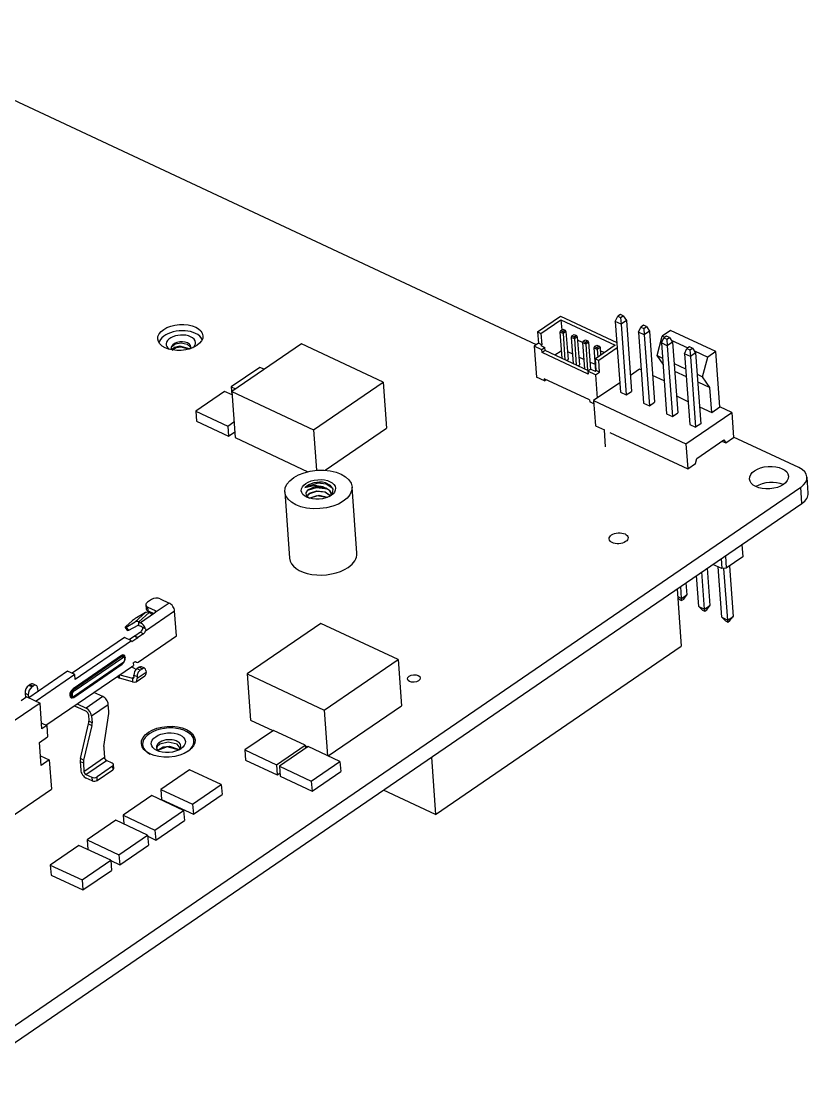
# Model space of a CAD drawing. Header units: millimetres. Extents: x 239 to 841, y 198 to 536.
# Drawn here: x 808.93 to 841.11, y 274.82 to 318.12 of the extents above; entities that cross this region are included whole.
import ezdxf

# ---------------------------------------------------------------- set-up
doc = ezdxf.new("R2010")
doc.units = ezdxf.units.MM

msp = doc.modelspace()

# ---------------------------------------------------------------- linework, layer by layer
for p, q in [((829.954, 304.929), (801.747, 318.125)), ((830.002, 305.453), (830.944, 306.098)), ((830.143, 305.387), (830.958, 305.945)), ((830.944, 306.098), (833.24, 305.024)), ((830.958, 305.945), (830.988, 305.533)), ((830.958, 305.945), (833.177, 304.907)), ((833.177, 305.88), (833.276, 306.09)), ((833.177, 305.88), (833.387, 302.99)), ((833.415, 305.769), (833.177, 305.88)), ((833.382, 306.163), (833.276, 306.09)), ((833.276, 306.09), (833.394, 306.034)), ((833.501, 306.108), (833.382, 306.163)), ((833.394, 306.034), (833.501, 306.108)), ((833.394, 306.034), (833.415, 305.769)), ((833.628, 305.916), (833.415, 305.769)), ((833.415, 305.769), (833.625, 302.879)), ((833.501, 306.108), (833.628, 305.916)), ((833.628, 305.916), (833.839, 303.026)), ((830.002, 305.453), (830.036, 304.985)), ((830.002, 305.453), (830.143, 305.387)), ((830.143, 305.387), (830.177, 304.919)), ((830.941, 305.501), (830.912, 305.446)), ((830.912, 305.446), (830.989, 304.379)), ((831.044, 305.384), (830.912, 305.446)), ((830.941, 305.501), (831.029, 305.561)), ((831.038, 305.455), (830.941, 305.501)), ((831.029, 305.561), (831.126, 305.515)), ((831.126, 305.515), (831.038, 305.455)), ((831.038, 305.455), (831.044, 305.384)), ((831.162, 305.466), (831.044, 305.384)), ((831.044, 305.384), (831.121, 304.318)), ((831.126, 305.515), (831.162, 305.466)), ((831.162, 305.466), (831.246, 304.322)), ((831.404, 305.284), (831.492, 305.344)), ((831.492, 305.344), (831.589, 305.298)), ((834.119, 305.44), (834.217, 305.649)), ((834.119, 305.44), (834.329, 302.55)), ((834.356, 305.329), (834.119, 305.44)), ((834.324, 305.723), (834.217, 305.649)), ((834.217, 305.649), (834.336, 305.594)), ((834.443, 305.667), (834.324, 305.723)), ((834.336, 305.594), (834.443, 305.667)), ((834.336, 305.594), (834.356, 305.329)), ((834.57, 305.475), (834.356, 305.329)), ((834.356, 305.329), (834.566, 302.439)), ((834.443, 305.667), (834.57, 305.475)), ((834.57, 305.475), (834.78, 302.585)), ((835.428, 305.512), (835.094, 305.283)), ((837.282, 304.645), (835.428, 305.512)), ((820.364, 304.968), (817.523, 303.023)), ((823.7, 303.407), (820.364, 304.968)), ((830.036, 304.985), (829.866, 304.869)), ((830.177, 304.919), (830.036, 304.985)), ((830.177, 304.919), (830.134, 304.89)), ((830.134, 304.89), (830.304, 304.81)), ((831.404, 305.284), (831.375, 305.229)), ((831.375, 305.229), (831.453, 304.162)), ((831.507, 305.168), (831.375, 305.229)), ((831.502, 305.238), (831.404, 305.284)), ((831.589, 305.298), (831.502, 305.238)), ((831.502, 305.238), (831.507, 305.168)), ((831.626, 305.249), (831.507, 305.168)), ((831.507, 305.168), (831.585, 304.101)), ((831.589, 305.298), (831.626, 305.249)), ((831.626, 305.249), (831.709, 304.105)), ((831.842, 305.019), (831.636, 305.115)), ((831.867, 305.067), (831.839, 305.012)), ((831.839, 305.012), (831.916, 303.946)), ((831.97, 304.951), (831.839, 305.012)), ((831.867, 305.067), (831.955, 305.127)), ((831.965, 305.021), (831.867, 305.067)), ((831.955, 305.127), (832.053, 305.082)), ((832.053, 305.082), (831.965, 305.021)), ((831.965, 305.021), (831.97, 304.951)), ((832.089, 305.032), (831.97, 304.951)), ((831.97, 304.951), (832.048, 303.884)), ((832.053, 305.082), (832.089, 305.032)), ((832.089, 305.032), (832.17, 303.922)), ((832.331, 304.85), (832.419, 304.91)), ((833.177, 304.907), (832.362, 304.349)), ((832.419, 304.91), (832.516, 304.865)), ((834.878, 304.487), (835.094, 305.283)), ((835.061, 304.999), (835.159, 305.209)), ((835.061, 304.999), (835.271, 302.109)), ((835.298, 304.888), (835.061, 304.999)), ((835.094, 305.283), (835.197, 305.235)), ((835.266, 305.282), (835.159, 305.209)), ((835.159, 305.209), (835.277, 305.153)), ((835.384, 305.227), (835.266, 305.282)), ((835.277, 305.153), (835.384, 305.227)), ((835.277, 305.153), (835.298, 304.888)), ((835.512, 305.035), (835.298, 304.888)), ((835.298, 304.888), (835.508, 301.998)), ((835.384, 305.227), (835.512, 305.035)), ((835.46, 305.112), (836.139, 304.795)), ((835.512, 305.035), (835.722, 302.145)), ((815.075, 304.726), (815.066, 304.847)), ((830.177, 304.723), (829.866, 304.869)), ((829.866, 304.869), (829.957, 303.61)), ((830.304, 304.81), (830.177, 304.723)), ((830.185, 304.609), (830.177, 304.723)), ((830.312, 304.696), (830.185, 304.609)), ((832.065, 303.729), (830.185, 304.609)), ((830.312, 304.696), (830.304, 304.81)), ((832.088, 303.865), (830.312, 304.696)), ((830.711, 304.509), (830.967, 304.685)), ((831.221, 304.656), (831.424, 304.562)), ((832.331, 304.85), (832.302, 304.796)), ((832.302, 304.796), (832.37, 303.863)), ((832.434, 304.734), (832.302, 304.796)), ((832.428, 304.805), (832.331, 304.85)), ((832.516, 304.865), (832.428, 304.805)), ((832.428, 304.805), (832.434, 304.734)), ((832.553, 304.815), (832.434, 304.734)), ((832.434, 304.734), (832.457, 304.414)), ((833.256, 304.798), (832.503, 304.283)), ((832.516, 304.865), (832.553, 304.815)), ((832.553, 304.815), (832.576, 304.495)), ((832.716, 304.61), (832.562, 304.682)), ((832.717, 304.592), (832.716, 304.61)), ((835.123, 304.135), (834.878, 304.487)), ((834.878, 304.487), (835.106, 304.381)), ((836.002, 304.559), (836.1, 304.768)), ((836.002, 304.559), (836.212, 301.669)), ((836.239, 304.448), (836.002, 304.559)), ((836.207, 304.842), (836.1, 304.768)), ((836.1, 304.768), (836.219, 304.713)), ((836.326, 304.786), (836.207, 304.842)), ((836.219, 304.713), (836.326, 304.786)), ((836.219, 304.713), (836.239, 304.448)), ((836.453, 304.594), (836.239, 304.448)), ((836.239, 304.448), (836.449, 301.558)), ((836.326, 304.786), (836.453, 304.594)), ((836.402, 304.672), (836.948, 304.416)), ((836.453, 304.594), (836.663, 301.704)), ((837.282, 304.645), (836.948, 304.416)), ((837.446, 302.394), (837.282, 304.645)), ((831.191, 304.285), (831.246, 304.322)), ((831.655, 304.068), (831.709, 304.105)), ((831.889, 304.324), (831.686, 304.419)), ((832.148, 304.223), (832.35, 304.128)), ((832.396, 303.881), (832.362, 304.349)), ((832.362, 304.349), (832.503, 304.283)), ((832.537, 303.815), (832.503, 304.283)), ((835.575, 304.161), (836.047, 303.94)), ((836.732, 303.62), (836.948, 304.416)), ((818.669, 304.004), (817.499, 303.204)), ((818.84, 303.924), (818.669, 304.004)), ((830.281, 303.459), (829.957, 303.61)), ((832.184, 303.931), (832.056, 303.844)), ((832.056, 303.844), (832.065, 303.729)), ((832.367, 303.698), (832.056, 303.844)), ((832.184, 303.931), (832.353, 303.852)), ((832.353, 303.852), (832.396, 303.881)), ((832.367, 303.698), (832.537, 303.815)), ((832.367, 303.698), (832.436, 302.745)), ((832.537, 303.815), (832.396, 303.881)), ((834.165, 303.929), (833.791, 303.673)), ((834.231, 303.898), (834.165, 303.929)), ((835.173, 303.457), (834.701, 303.678)), ((835.598, 303.854), (836.069, 303.633)), ((836.517, 303.72), (836.732, 303.62)), ((837.038, 303.18), (836.732, 303.62)), ((817.499, 303.204), (817.67, 303.124)), ((817.499, 303.204), (817.522, 302.882)), ((820.859, 301.462), (823.7, 303.407)), ((823.7, 303.407), (823.837, 301.524)), ((832.129, 302.675), (830.275, 303.542)), ((830.275, 303.542), (830.281, 303.459)), ((830.281, 303.459), (830.351, 303.507)), ((833.359, 303.377), (832.293, 302.647)), ((836.539, 303.413), (837.038, 303.18)), ((837.111, 302.165), (837.038, 303.18)), ((817.229, 303.019), (816.06, 302.218)), ((817.533, 302.877), (817.229, 303.019)), ((817.523, 303.023), (817.66, 301.14)), ((817.523, 303.023), (820.859, 301.462)), ((833.387, 302.99), (833.625, 302.879)), ((833.625, 302.879), (833.839, 303.026)), ((835.671, 302.839), (836.143, 302.618)), ((832.129, 302.675), (832.135, 302.592)), ((832.303, 302.513), (832.135, 302.592)), ((832.293, 302.647), (832.368, 301.624)), ((832.293, 302.647), (836.06, 300.885)), ((834.329, 302.55), (834.566, 302.439)), ((834.566, 302.439), (834.78, 302.585)), ((836.613, 302.398), (837.111, 302.165)), ((837.111, 302.165), (837.446, 302.394)), ((837.931, 302.167), (837.446, 302.394)), ((816.06, 302.218), (817.357, 301.611)), ((816.06, 302.218), (816.089, 301.809)), ((835.271, 302.109), (835.508, 301.998)), ((835.508, 301.998), (835.722, 302.145)), ((836.06, 300.885), (837.931, 302.167)), ((837.931, 302.167), (838.006, 301.143)), ((816.089, 301.809), (817.387, 301.202)), ((817.357, 301.611), (817.613, 301.786)), ((817.357, 301.611), (817.387, 301.202)), ((820.859, 301.462), (820.98, 299.804)), ((821.33, 299.807), (823.837, 301.524)), ((832.368, 301.624), (832.729, 301.455)), ((832.779, 300.764), (832.729, 301.455)), ((836.212, 301.669), (836.449, 301.558)), ((836.663, 301.704), (836.449, 301.558)), ((817.387, 301.202), (817.643, 301.377)), ((817.66, 301.14), (820.632, 299.749)), ((832.948, 301.352), (836.134, 299.862)), ((836.499, 300.292), (837.609, 301.052)), ((837.525, 300.995), (837.681, 300.921)), ((837.609, 301.052), (837.681, 300.921)), ((837.681, 300.921), (838.006, 301.143)), ((840.671, 299.915), (838.004, 301.163)), ((836.06, 300.885), (836.134, 299.862)), ((836.452, 300.079), (836.499, 300.292)), ((836.134, 299.862), (836.452, 300.079)), ((841.048, 298.875), (841, 299.53)), ((806.221, 275.474), (840.744, 299.111)), ((819.689, 298.923), (819.885, 296.221)), ((822.628, 296.421), (822.431, 299.122)), ((840.792, 298.456), (840.744, 299.111)), ((806.269, 274.819), (840.792, 298.456)), ((838.347, 296.782), (838.384, 296.275)), ((822.628, 296.421), (822.628, 296.421)), ((837.668, 296.317), (837.705, 295.81)), ((838.384, 296.275), (837.705, 295.81)), ((836.927, 295.81), (837.038, 294.286)), ((837.526, 295.796), (837.159, 295.968)), ((837.522, 293.809), (837.372, 295.868)), ((837.497, 296.2), (837.526, 295.796)), ((837.705, 295.81), (837.526, 295.796)), ((837.763, 293.697), (837.61, 295.803)), ((837.831, 295.896), (837.98, 293.845)), ((836.58, 294.25), (836.489, 295.509)), ((836.821, 294.137), (836.71, 295.661)), ((835.699, 294.969), (835.869, 292.626)), ((835.879, 294.578), (835.844, 295.068)), ((836.061, 295.217), (836.097, 294.726)), ((814.246, 294.534), (814.079, 294.419)), ((814.598, 294.562), (814.969, 294.388)), ((835.722, 294.651), (835.879, 294.578)), ((835.791, 294.538), (835.725, 294.604)), ((835.791, 294.538), (835.884, 294.494)), ((835.879, 294.578), (836.097, 294.726)), ((835.884, 294.494), (835.879, 294.578)), ((835.884, 294.494), (835.968, 294.552)), ((835.968, 294.552), (836.097, 294.726)), ((814.006, 293.258), (815.189, 294.068)), ((814.015, 294.315), (814.025, 294.171)), ((814.107, 294.075), (814.097, 294.218)), ((814.097, 294.218), (814.393, 294.08)), ((814.107, 294.075), (814.344, 293.964)), ((814.393, 294.08), (814.399, 293.998)), ((814.969, 294.388), (814.401, 293.999)), ((815.263, 293.048), (815.189, 294.068)), ((836.733, 294.097), (836.58, 294.25)), ((836.58, 294.25), (836.821, 294.137)), ((836.733, 294.097), (836.826, 294.054)), ((836.821, 294.137), (837.038, 294.286)), ((836.826, 294.054), (836.821, 294.137)), ((836.826, 294.054), (836.909, 294.111)), ((836.909, 294.111), (837.038, 294.286)), ((813.458, 293.665), (813.203, 293.436)), ((813.207, 293.409), (813.58, 293.617)), ((813.58, 293.617), (814.003, 293.997)), ((814.003, 293.997), (813.63, 293.789)), ((814.148, 294.002), (813.725, 293.622)), ((813.725, 293.622), (813.799, 293.587)), ((813.735, 293.479), (813.725, 293.622)), ((814.367, 293.976), (813.799, 293.587)), ((814.226, 293.965), (814.148, 294.002)), ((814.401, 293.999), (814.367, 293.976)), ((837.675, 293.657), (837.522, 293.809)), ((837.522, 293.809), (837.763, 293.697)), ((837.675, 293.657), (837.767, 293.613)), ((837.763, 293.697), (837.98, 293.845)), ((837.767, 293.613), (837.763, 293.697)), ((837.767, 293.613), (837.851, 293.671)), ((837.851, 293.671), (837.98, 293.845)), ((813.169, 293.396), (813.27, 293.259)), ((813.207, 293.409), (813.309, 293.269)), ((813.683, 293.477), (813.309, 293.269)), ((813.794, 293.197), (813.563, 293.04)), ((813.735, 293.479), (813.81, 293.444)), ((813.794, 293.197), (813.924, 293.137)), ((814.007, 293.332), (813.86, 293.401)), ((821.156, 293.557), (818.149, 291.498)), ((824.308, 292.083), (821.156, 293.557)), ((813.139, 292.985), (811.004, 291.523)), ((813.436, 292.846), (811.129, 291.267)), ((813.436, 292.846), (813.139, 292.985)), ((813.557, 293.035), (813.339, 292.891)), ((813.436, 292.846), (813.439, 292.811)), ((813.686, 292.974), (813.439, 292.811)), ((813.557, 293.035), (813.686, 292.974)), ((813.693, 292.979), (813.563, 293.04)), ((813.924, 293.137), (813.693, 292.979)), ((813.709, 291.984), (815.263, 293.048)), ((825.843, 285.761), (835.869, 292.626)), ((813.021, 292.247), (811.045, 290.894)), ((813.042, 292.202), (811.066, 290.85)), ((811.071, 290.542), (813.046, 291.895)), ((811.088, 290.806), (813.063, 292.158)), ((811.094, 290.572), (813.069, 291.924)), ((813.078, 291.948), (811.103, 290.596)), ((813.157, 292.184), (813.155, 292.186)), ((813.501, 291.949), (813.539, 291.975)), ((813.501, 291.949), (813.509, 291.847)), ((813.59, 291.993), (813.637, 291.971)), ((813.624, 291.98), (813.597, 291.993)), ((821.3, 290.024), (824.308, 292.083)), ((824.308, 292.083), (824.444, 290.2)), ((810.818, 291.61), (809.236, 290.527)), ((811.115, 291.471), (809.533, 290.388)), ((809.94, 289.403), (813.509, 291.847)), ((811.115, 291.471), (810.818, 291.61)), ((811.129, 291.267), (811.115, 291.471)), ((812.945, 291.328), (812.936, 291.455)), ((812.952, 291.466), (813.465, 291.321)), ((813.622, 291.684), (813.43, 291.793)), ((813.743, 291.77), (813.649, 291.706)), ((813.779, 291.645), (813.649, 291.706)), ((814.024, 291.555), (813.663, 291.308)), ((813.743, 291.77), (813.873, 291.709)), ((813.873, 291.709), (813.779, 291.645)), ((813.969, 291.726), (813.839, 291.787)), ((814.018, 291.637), (814.024, 291.555)), ((818.149, 291.498), (818.286, 289.615)), ((818.149, 291.498), (821.3, 290.024)), ((809.287, 291.065), (809.237, 291.031)), ((809.366, 290.97), (809.237, 291.031)), ((809.287, 291.065), (809.417, 291.004)), ((809.537, 291.026), (809.408, 291.087)), ((813.476, 291.178), (812.945, 291.328)), ((813.533, 291.368), (813.465, 291.321)), ((813.465, 291.321), (813.476, 291.178)), ((813.533, 291.368), (813.527, 291.45)), ((813.527, 291.45), (813.657, 291.39)), ((813.615, 291.176), (813.976, 291.423)), ((813.657, 291.39), (813.663, 291.308)), ((809.084, 290.712), (809.098, 290.518)), ((809.084, 290.712), (809.214, 290.651)), ((809.214, 290.651), (809.223, 290.534)), ((809.417, 291.004), (809.366, 290.97)), ((809.599, 290.914), (809.608, 290.782)), ((812.264, 290.574), (811.899, 290.745)), ((809.7, 290.311), (807.489, 288.797)), ((809.162, 290.562), (808.93, 290.403)), ((809.162, 290.562), (809.7, 290.311)), ((809.776, 289.254), (809.7, 290.311)), ((811.087, 290.569), (811.094, 290.572)), ((811.214, 290.276), (811.579, 290.105)), ((812.264, 290.574), (811.579, 290.105)), ((811.799, 289.784), (812.484, 290.253)), ((812.506, 289.962), (812.484, 290.253)), ((821.453, 288.152), (824.444, 290.2)), ((811.59, 289.961), (811.21, 290.139)), ((811.67, 289.845), (811.69, 289.57)), ((811.799, 289.784), (811.819, 289.509)), ((812.303, 288.532), (812.502, 289.885)), ((821.3, 290.024), (821.435, 288.161)), ((809.768, 289.484), (809.76, 289.478)), ((809.768, 289.484), (809.972, 289.388)), ((809.972, 289.388), (809.776, 289.254)), ((809.972, 289.388), (810.005, 288.93)), ((811.346, 288.041), (811.679, 289.457)), ((811.809, 289.396), (811.475, 287.98)), ((811.679, 289.457), (811.809, 289.396)), ((811.819, 289.509), (811.69, 289.57)), ((818.286, 289.615), (819.205, 289.185)), ((809.671, 288.701), (810.005, 288.93)), ((819.221, 289.196), (818.052, 288.396)), ((820.519, 288.589), (819.221, 289.196)), ((809.739, 287.759), (809.671, 288.701)), ((812.299, 288.456), (812.327, 288.082)), ((813.884, 288.616), (813.895, 288.47)), ((815.989, 288.622), (815.979, 288.768)), ((819.349, 287.789), (820.519, 288.589)), ((820.641, 288.532), (819.471, 287.731)), ((820.519, 288.589), (820.529, 288.455)), ((820.52, 288.57), (820.625, 288.521)), ((821.939, 287.925), (820.641, 288.532)), ((809.71, 288.158), (810.074, 287.988)), ((810.074, 287.988), (810.16, 286.801)), ((811.475, 287.98), (811.346, 288.041)), ((812.327, 288.082), (811.491, 287.51)), ((818.052, 288.396), (819.349, 287.789)), ((818.052, 288.396), (818.081, 287.986)), ((825.673, 288.104), (825.843, 285.761)), ((811.335, 287.928), (811.361, 287.571)), ((811.335, 287.928), (811.465, 287.867)), ((811.465, 287.867), (811.491, 287.51)), ((811.571, 287.394), (812.407, 287.966)), ((812.659, 287.732), (812.024, 287.298)), ((812.034, 287.154), (812.669, 287.589)), ((812.648, 287.853), (812.407, 287.966)), ((812.659, 287.732), (812.669, 287.589)), ((812.707, 287.652), (812.697, 287.795)), ((815.799, 287.59), (814.629, 286.789)), ((817.096, 286.983), (815.799, 287.59)), ((818.081, 287.986), (819.379, 287.379)), ((819.349, 287.789), (819.379, 287.379)), ((819.471, 287.731), (820.769, 287.124)), ((819.471, 287.731), (819.501, 287.322)), ((820.769, 287.124), (821.939, 287.925)), ((821.939, 287.925), (821.968, 287.516)), ((811.571, 287.394), (811.812, 287.281)), ((811.822, 287.138), (811.582, 287.251)), ((811.812, 287.281), (811.822, 287.138)), ((812.034, 287.154), (812.024, 287.298)), ((819.379, 287.379), (819.491, 287.456)), ((819.501, 287.322), (820.799, 286.715)), ((820.769, 287.124), (820.799, 286.715)), ((820.799, 286.715), (821.968, 287.516)), ((807.931, 285.275), (810.16, 286.801)), ((814.629, 286.789), (815.926, 286.182)), ((814.629, 286.789), (814.659, 286.38)), ((815.926, 286.182), (817.096, 286.983)), ((817.096, 286.983), (817.126, 286.574)), ((825.843, 285.761), (823.709, 286.76)), ((814.261, 286.537), (813.092, 285.737)), ((815.559, 285.93), (814.261, 286.537)), ((814.659, 286.38), (815.956, 285.773)), ((815.956, 285.773), (817.126, 286.574)), ((814.389, 285.13), (815.559, 285.93)), ((815.559, 285.93), (815.588, 285.521)), ((815.926, 286.182), (815.956, 285.773)), ((812.791, 285.531), (811.621, 284.73)), ((814.088, 284.924), (812.791, 285.531)), ((813.092, 285.737), (814.389, 285.13)), ((813.092, 285.737), (813.118, 285.378)), ((814.419, 284.72), (815.588, 285.521)), ((814.389, 285.13), (814.419, 284.72)), ((811.621, 284.73), (812.919, 284.123)), ((811.621, 284.73), (811.65, 284.331)), ((812.919, 284.123), (814.088, 284.924)), ((814.088, 284.924), (814.118, 284.514)), ((814.092, 284.873), (814.419, 284.72)), ((811.287, 284.501), (810.117, 283.7)), ((812.584, 283.894), (811.287, 284.501)), ((812.919, 284.123), (812.948, 283.713)), ((812.948, 283.713), (814.118, 284.514)), ((810.117, 283.7), (811.415, 283.093)), ((810.117, 283.7), (810.147, 283.291)), ((811.415, 283.093), (812.584, 283.894)), ((812.584, 283.894), (812.614, 283.485)), ((812.585, 283.883), (812.948, 283.713)), ((810.147, 283.291), (811.444, 282.684)), ((811.444, 282.684), (812.614, 283.485)), ((811.415, 283.093), (811.444, 282.684))]:
    msp.add_line(p, q)
for points in [[(815.066, 304.847), (815.208, 304.963), (815.455, 305.007), (815.704, 304.954), (815.847, 304.817)], [(815.802, 304.763), (815.397, 304.873), (815.191, 304.82), (815.075, 304.716)], [(815.092, 304.708), (815.257, 304.813), (815.453, 304.844), (815.779, 304.752)], [(821.642, 299.057), (821.377, 299.236), (821.03, 299.28), (820.511, 299.099)], [(821.502, 298.726), (821.638, 298.873), (821.658, 299.038), (821.554, 299.189), (821.344, 299.295)], [(820.511, 299.099), (820.924, 299.203), (821.259, 299.133)], [(820.918, 299.124), (820.613, 298.988), (820.547, 298.883), (820.559, 298.774), (820.693, 298.652)], [(820.582, 298.697), (820.607, 298.788), (820.691, 298.871), (820.989, 298.968), (821.333, 298.931), (821.557, 298.769)], [(821.55, 298.763), (821.318, 298.916), (820.979, 298.946), (820.69, 298.848), (820.608, 298.767), (820.585, 298.676)], [(821.448, 299.029), (820.966, 299.095), (820.62, 298.985)], [(821.575, 298.841), (821.513, 298.977), (821.359, 299.081), (820.918, 299.124)], [(821.259, 299.133), (821.529, 298.976), (821.573, 298.861), (821.545, 298.741)], [(820.684, 298.671), (821.086, 298.788), (821.429, 298.712)], [(821.408, 298.702), (820.991, 298.762), (820.704, 298.665)], [(813.309, 293.269), (813.274, 293.264), (813.251, 293.279)], [(813.86, 293.401), (813.879, 293.356), (813.876, 293.318)], [(814.007, 293.332), (814.012, 293.291), (814.006, 293.258)], [(813.169, 292.131), (813.155, 292.185)], [(812.85, 291.39), (812.902, 291.35), (812.945, 291.328)], [(811.047, 290.551), (811.074, 290.558), (811.094, 290.572)], [(815.453, 288.418), (815.291, 288.632), (814.931, 288.713), (814.582, 288.627), (814.48, 288.538), (814.449, 288.438)], [(814.5, 288.386), (814.723, 288.517), (814.978, 288.549), (815.379, 288.414)], [(815.39, 288.385), (814.89, 288.526), (814.526, 288.392)], [(810.074, 287.988), (809.739, 287.759)]]:
    msp.add_lwpolyline(points)
for centre, major_axis in [((815.424, 305.226), (0.923, 0.067)), ((821.06, 299.023), (1.371, 0.1)), ((839.449, 299.506), (-0.798, -0.058)), ((821.06, 299.023), (0.698, 0.051)), ((833.311, 297.031), (0.386, 0.028)), ((824.956, 291.311), (0.262, 0.019)), ((814.929, 288.733), (1.097, 0.08)), ((814.932, 288.692), (0.698, 0.051))]:
    msp.add_ellipse(centre, major_axis=major_axis, ratio=0.571137)
for centre, major_axis, ratio, start_param, end_param in [((815.442, 304.98), (-0.898, -0.065), 0.571137, 3.937249, 6.101512), ((815.442, 304.98), (0.598, 0.043), 0.571137, 0.795656, 3.783409), ((815.442, 304.98), (-0.898, -0.065), 0.571137, 3.323264, 3.937249), ((815.454, 304.816), (-0.399, -0.029), 0.571137, 3.937249, 6.283185), ((815.454, 304.816), (-0.399, -0.029), 0.571137, 2.824536, 3.937249), ((815.442, 304.98), (0.598, 0.043), 0.571137, 0, 0.795656), ((815.442, 304.98), (0.598, 0.043), 0.571137, 5.641367, 6.283185), ((815.454, 304.816), (-0.399, -0.029), 0.571137, 0, 0.335315), ((840.003, 299.457), (-0.997, -0.072), 0.571137, 2.366453, 3.937249), ((821.065, 298.961), (-0.623, -0.045), 0.571137, 4.207373, 5.761468), ((839.497, 298.851), (-0.798, -0.058), 0.571137, 3.943434, 5.48144), ((821.072, 298.859), (-0.499, -0.036), 0.571137, 4.286603, 4.984492), ((840.05, 298.802), (0.997, 0.072), 0.571137, 5.508045, 6.283209), ((821.256, 296.321), (1.371, 0.1), 0.571137, 3.141542, 5.508045), ((821.256, 296.321), (1.371, 0.1), 0.571137, 5.508045, 6.283185), ((814.431, 294.447), (-0.249, -0.018), 0.571137, 3.937249, 5.508045), ((814.264, 294.333), (-0.249, -0.018), 0.571137, 5.508045, 7.078842), ((814.274, 294.19), (0.249, 0.018), 0.571137, 3.141616, 3.937249), ((814.327, 294.034), (0.0997, 0.0072), 0.571137, 5.508045, 7.078842), ((814.985, 294.163), (-0.155, 0.227), 0.586355, 3.92988, 5.500677), ((813.546, 293.714), (-0.121, -0.089), 0.111377, 5.333852, 5.439525), ((813.546, 293.714), (-0.121, -0.089), 0.111377, 3.868728, 5.333849), ((813.741, 293.397), (0.184, -0.205), 0.660597, 2.277102, 2.992687), ((814.164, 293.777), (-0.184, 0.205), 0.660597, 5.418695, 6.13428), ((814.293, 294.011), (0.0997, 0.0072), 0.571137, 3.937249, 5.508045), ((813.29, 293.485), (-0.121, -0.089), 0.111377, 5.439525, 7.01014), ((813.741, 293.397), (-0.0668, 0.0744), 0.660597, 5.418695, 6.13428), ((813.785, 293.32), (0.064, 0.136), 0.574447, 3.913844, 4.961042), ((813.815, 293.362), (0.155, -0.227), 0.586355, 1.064514, 2.359084), ((813.815, 293.362), (-0.0565, 0.0825), 0.586355, 4.777942, 5.500677), ((813.915, 293.26), (-0.064, -0.136), 0.574447, 0.772251, 1.819449), ((813.533, 293.449), (0.212, 0.453), 0.574447, 3.893847, 3.913844), ((813.663, 293.388), (-0.212, -0.453), 0.574447, 0.752254, 0.772251), ((813.034, 292.071), (-0.091, -0.195), 0.574447, 2.342751, 3.913371), ((813.058, 292.229), (0.0282, -0.0413), 0.586355, 3.929675, 4.977078), ((813.052, 292.062), (0.073, 0.156), 0.574447, 5.854514, 7.055437), ((813.026, 292.176), (-0.0282, 0.0413), 0.586355, 3.929691, 4.977078), ((813.034, 292.071), (-0.091, -0.195), 0.574447, 0.772296, 2.342751), ((813.083, 291.877), (0.0282, -0.0413), 0.586355, 3.508776, 3.930126), ((813.052, 292.062), (0.073, 0.156), 0.574447, 3.913844, 5.48464), ((813.071, 292.053), (0.054, 0.116), 0.574447, 5.483204, 7.055607), ((813.041, 291.965), (-0.0282, 0.0413), 0.586355, 3.141602, 3.92988), ((813.071, 292.053), (0.054, 0.116), 0.574447, 3.913844, 5.483204), ((813.119, 292.129), (0.0499, 0.0036), 0.571137, 5.508225, 6.280597), ((813.214, 292.152), (0.0499, 0.0036), 0.571137, 2.366207, 3.144441), ((813.548, 291.852), (-0.064, -0.136), 0.574447, 2.965874, 3.913844), ((813.7, 292.107), (0.064, 0.136), 0.574447, 2.965874, 3.913848), ((813.661, 291.542), (-0.085, -0.181), 0.574447, 3.913844, 5.48464), ((813.791, 291.481), (0.085, 0.181), 0.574447, 0.772251, 2.343048), ((813.755, 291.606), (-0.085, -0.181), 0.574447, 3.141577, 3.913844), ((813.884, 291.545), (0.085, 0.181), 0.574447, 5.48464, 7.055437), ((813.82, 291.65), (-0.155, 0.227), 0.586355, 3.141611, 3.92988), ((809.252, 290.826), (-0.106, -0.226), 0.574447, 3.913844, 5.484639), ((809.302, 290.86), (-0.106, -0.226), 0.574447, 3.141577, 3.913844), ((809.431, 290.8), (0.106, 0.226), 0.574447, 5.48464, 7.055437), ((813.459, 291.403), (-0.0565, 0.0825), 0.586355, 2.359084, 3.92988), ((813.459, 291.403), (0.155, -0.227), 0.586355, 5.500677, 7.071473), ((809.381, 290.765), (0.106, 0.226), 0.574447, 0.772251, 2.343047), ((811.058, 290.718), (-0.091, -0.195), 0.574447, 3.913903, 7.055437), ((811.077, 290.709), (0.073, 0.156), 0.574447, 0.772251, 2.343048), ((811.077, 290.709), (0.073, 0.156), 0.574447, 2.343048, 3.56876), ((811.095, 290.701), (0.054, 0.116), 0.574447, 0.772251, 2.343048), ((811.095, 290.701), (0.054, 0.116), 0.574447, 2.343048, 3.913844), ((811.082, 290.877), (-0.0282, 0.0413), 0.586355, 0.788157, 1.835485), ((811.051, 290.823), (0.0282, -0.0413), 0.586355, 0.788186, 1.835485), ((811.066, 290.613), (0.0282, -0.0413), 0.586355, 0.00001, 0.788288), ((811.108, 290.525), (-0.0282, 0.0413), 0.586355, 0.000012, 0.788495), ((811.193, 290.364), (0.155, -0.227), 0.586355, 5.025044, 5.500677), ((812.281, 290.349), (-0.155, 0.227), 0.586355, 3.92988, 5.500677), ((811.595, 289.879), (0.155, -0.227), 0.586355, 0.788288, 2.359084), ((811.595, 289.879), (-0.0565, 0.0825), 0.586355, 3.92988, 5.500677), ((812.305, 289.824), (0.127, 0.272), 0.574447, 5.193184, 5.48464), ((811.489, 289.433), (0.127, 0.272), 0.574447, 5.061786, 5.48464), ((811.619, 289.372), (-0.127, -0.272), 0.574447, 1.920194, 2.343048), ((814.932, 288.692), (-1.047, -0.076), 0.571137, 2.396396, 6.283185), ((812.5, 288.593), (-0.127, -0.272), 0.574447, 5.193184, 5.48464), ((814.932, 288.692), (-1.047, -0.076), 0.571137, 0, 0.745194), ((814.943, 288.528), (-0.499, -0.036), 0.571137, 2.562252, 6.862459), ((811.536, 288.065), (-0.127, -0.272), 0.574447, 5.061786, 5.48464), ((812.401, 288.048), (0.0565, -0.0825), 0.586355, 3.92988, 5.500677), ((811.565, 287.476), (0.155, -0.227), 0.586355, 3.92988, 5.500677), ((811.666, 288.004), (0.127, 0.272), 0.574447, 1.920194, 2.343048), ((812.547, 287.784), (-0.15, -0.011), 0.571137, 2.366453, 3.937249), ((812.558, 287.641), (0.15, 0.011), 0.571137, 5.508045, 6.283209), ((811.565, 287.476), (-0.0565, 0.0825), 0.586355, 0.788288, 2.359084), ((811.912, 287.35), (-0.15, -0.011), 0.571137, 0.795656, 2.366453), ((811.923, 287.206), (0.15, 0.011), 0.571137, 3.937249, 5.508045)]:
    msp.add_ellipse(centre, major_axis=major_axis, ratio=ratio, start_param=start_param, end_param=end_param)

doc.saveas('drawing.dxf')
